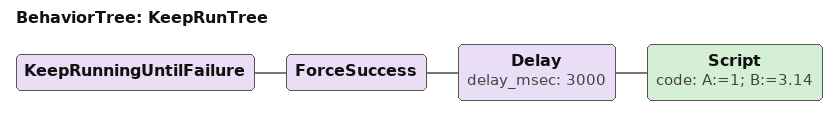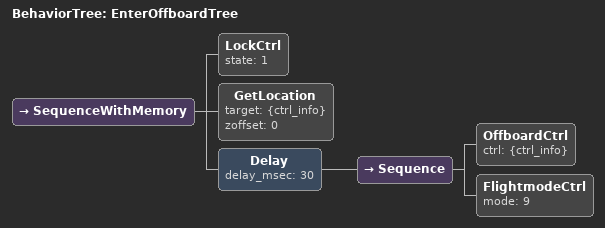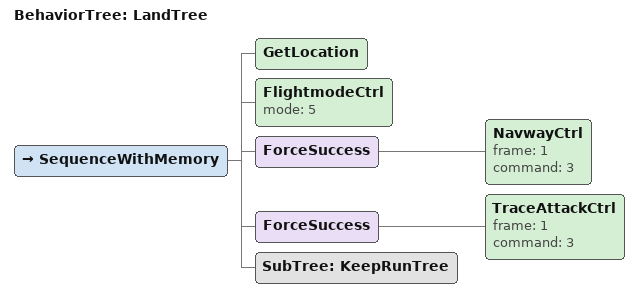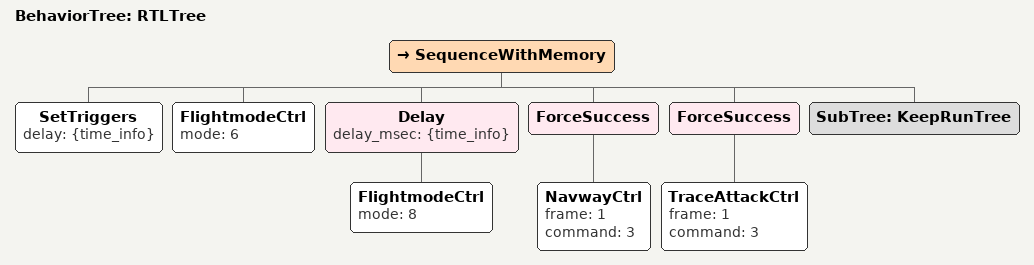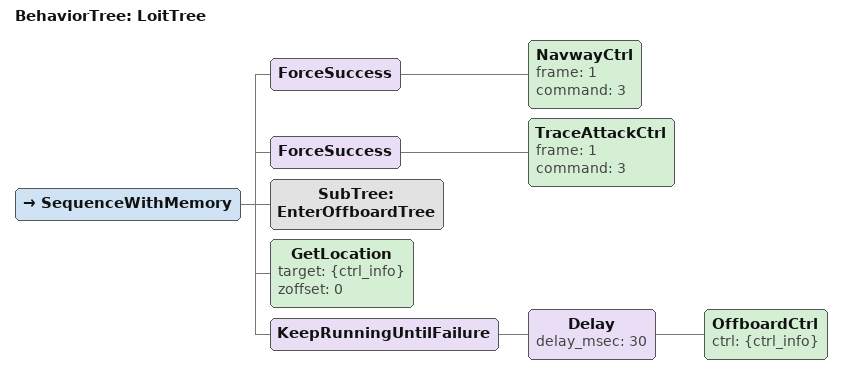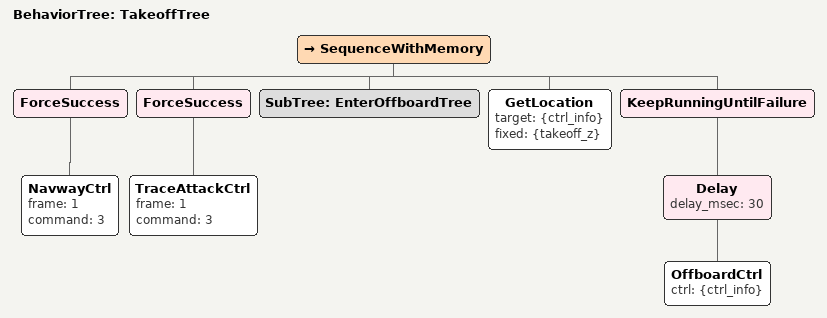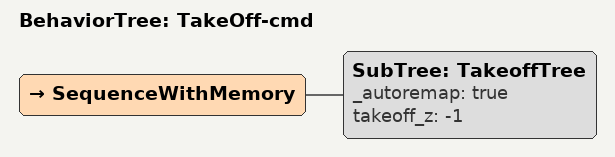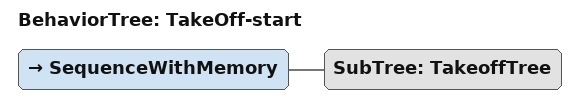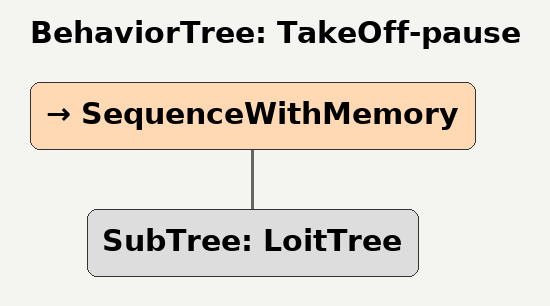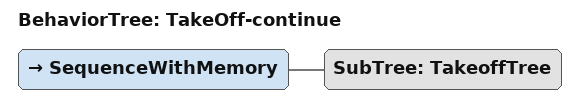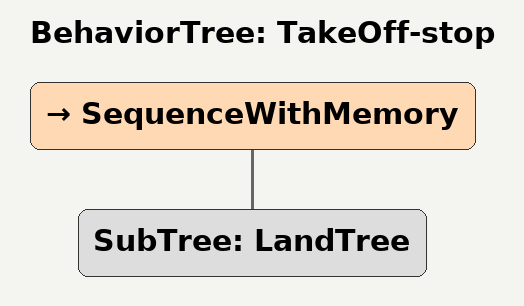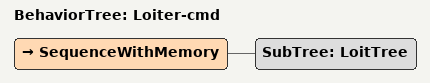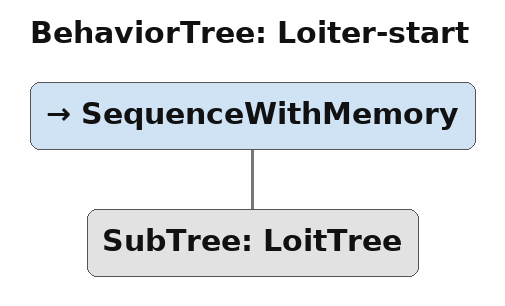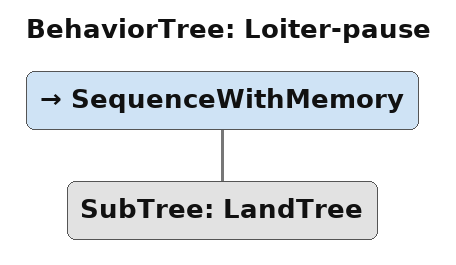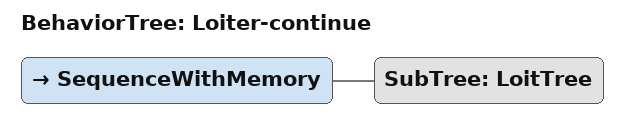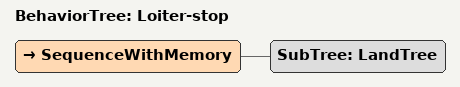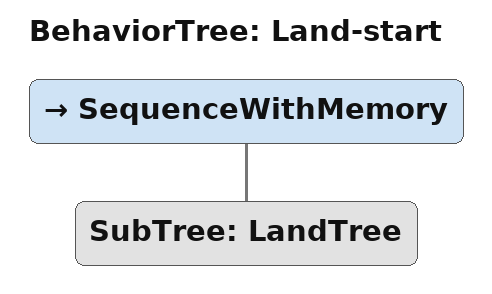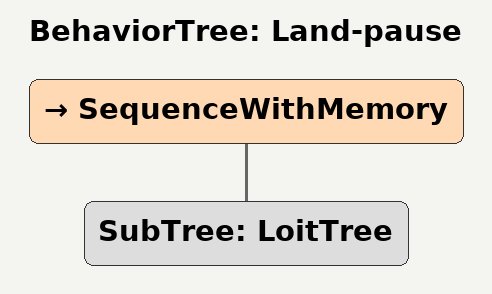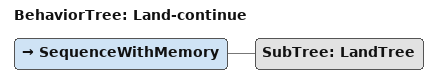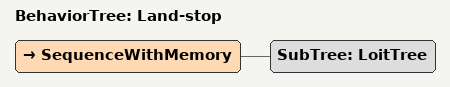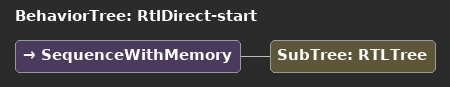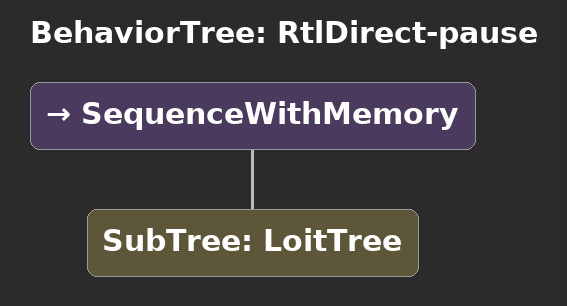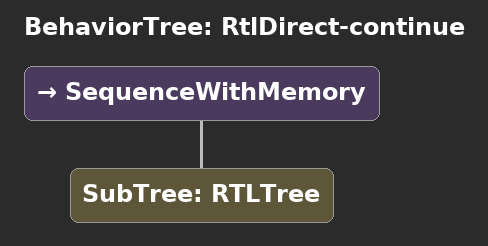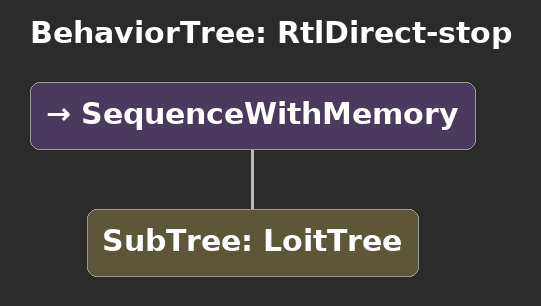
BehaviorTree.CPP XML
<root BTCPP_format="4">

     <BehaviorTree ID="KeepRunTree">
        <KeepRunningUntilFailure>
            <ForceSuccess>
		        <Delay delay_msec="3000">
			        <Script code=" A:=1; B:=3.14 " />
		        </Delay>
	        </ForceSuccess>
	</KeepRunningUntilFailure>
    </BehaviorTree>

    <BehaviorTree ID="EnterOffboardTree">
        <SequenceWithMemory>
            <LockCtrl state="1" />
            <GetLocation target="{ctrl_info}" zoffset="0"/>
            <Delay delay_msec="30">
                <Sequence>
                    <OffboardCtrl ctrl="{ctrl_info}"/>
                    <FlightmodeCtrl mode="9" />
                </Sequence>
            </Delay>
        </SequenceWithMemory>
    </BehaviorTree>

    <BehaviorTree ID="LandTree">
        <SequenceWithMemory>

        <GetLocation />
        <FlightmodeCtrl mode="5" />
        <ForceSuccess>
            <NavwayCtrl frame="1" command="3"/>
        </ForceSuccess>
        <ForceSuccess>
            <TraceAttackCtrl frame="1" command="3" />
        </ForceSuccess>
        <SubTree ID="KeepRunTree" />
        </SequenceWithMemory>
    </BehaviorTree>

    <BehaviorTree ID="RTLTree">
       <SequenceWithMemory>
       <SetTriggers delay="{time_info}" />

       <FlightmodeCtrl mode="6" />

       <Delay delay_msec="{time_info}">
           <FlightmodeCtrl mode="8" />
       </Delay>

         <ForceSuccess>
            <NavwayCtrl frame="1" command="3"/>
        </ForceSuccess>
        <ForceSuccess>
            <TraceAttackCtrl frame="1" command="3" />
        </ForceSuccess>
        <SubTree ID="KeepRunTree" />
        </SequenceWithMemory>
    </BehaviorTree>

    <BehaviorTree ID="LoitTree">
        <SequenceWithMemory>
        <ForceSuccess>
            <NavwayCtrl frame="1" command="3"/>
        </ForceSuccess>
        <ForceSuccess>
            <TraceAttackCtrl frame="1" command="3" />
        </ForceSuccess>

         <SubTree ID="EnterOffboardTree" />
            <GetLocation target="{ctrl_info}" zoffset="0"/>
            <KeepRunningUntilFailure>
                <Delay delay_msec="30">
                    <OffboardCtrl ctrl="{ctrl_info}"/>
                </Delay>
            </KeepRunningUntilFailure>
        </SequenceWithMemory>
    </BehaviorTree>

    <BehaviorTree ID="TakeoffTree">
    <SequenceWithMemory>
    	<ForceSuccess>
            <NavwayCtrl frame="1" command="3"/>
        </ForceSuccess>
        <ForceSuccess>
            <TraceAttackCtrl frame="1" command="3" />
        </ForceSuccess>
    	<SubTree ID="EnterOffboardTree" />
	<GetLocation target="{ctrl_info}" fixed="{takeoff_z}"/>

	<KeepRunningUntilFailure>
		<Delay delay_msec="30">
			<OffboardCtrl ctrl="{ctrl_info}"/>
		</Delay>
	</KeepRunningUntilFailure>

    </SequenceWithMemory>
    </BehaviorTree>

    <BehaviorTree ID="TakeOff-cmd">
    <SequenceWithMemory>
        <SubTree ID="TakeoffTree"  _autoremap="true" takeoff_z="-1"/>
    </SequenceWithMemory>
    </BehaviorTree>

    <BehaviorTree ID="TakeOff-start">
    <SequenceWithMemory>
        <SubTree ID="TakeoffTree" />
    </SequenceWithMemory>
    </BehaviorTree>

    <BehaviorTree ID="TakeOff-pause">
    <SequenceWithMemory>
        <SubTree ID="LoitTree" />
    </SequenceWithMemory>
    </BehaviorTree>

    <BehaviorTree ID="TakeOff-continue">
    <SequenceWithMemory>
        <SubTree ID="TakeoffTree" />
    </SequenceWithMemory>
    </BehaviorTree>

    <BehaviorTree ID="TakeOff-stop">
    <SequenceWithMemory>
        <SubTree ID="LandTree" />
    </SequenceWithMemory>
    </BehaviorTree>

    <BehaviorTree ID="Loiter-cmd">
    <SequenceWithMemory>
        <SubTree ID="LoitTree" />
    </SequenceWithMemory>
    </BehaviorTree>

    <BehaviorTree ID="Loiter-start">
    <SequenceWithMemory>
        <SubTree ID="LoitTree" />
    </SequenceWithMemory>
    </BehaviorTree>

    <BehaviorTree ID="Loiter-pause">
    <SequenceWithMemory>
        <SubTree ID="LandTree" />
    </SequenceWithMemory>
    </BehaviorTree>

    <BehaviorTree ID="Loiter-continue">
    <SequenceWithMemory>
        <SubTree ID="LoitTree" />
    </SequenceWithMemory>
    </BehaviorTree>

    <BehaviorTree ID="Loiter-stop">
    <SequenceWithMemory>
        <SubTree ID="LandTree" />
    </SequenceWithMemory>
    </BehaviorTree>

    <BehaviorTree ID="Land-start">
    <SequenceWithMemory>
        <SubTree ID="LandTree" />
    </SequenceWithMemory>
    </BehaviorTree>

    <BehaviorTree ID="Land-pause">
    <SequenceWithMemory>
        <SubTree ID="LoitTree" />
    </SequenceWithMemory>
    </BehaviorTree>

    <BehaviorTree ID="Land-continue">
    <SequenceWithMemory>
        <SubTree ID="LandTree" />
    </SequenceWithMemory>
    </BehaviorTree>

    <BehaviorTree ID="Land-stop">
    <SequenceWithMemory>
        <SubTree ID="LoitTree" />
    </SequenceWithMemory>
    </BehaviorTree>

    <BehaviorTree ID="RtlDirect-start">
    <SequenceWithMemory>
        <SubTree ID="RTLTree" />
    </SequenceWithMemory>
    </BehaviorTree>

    <BehaviorTree ID="RtlDirect-pause">
    <SequenceWithMemory>
        <SubTree ID="LoitTree" />
    </SequenceWithMemory>
    </BehaviorTree>

    <BehaviorTree ID="RtlDirect-continue">
    <SequenceWithMemory>
        <SubTree ID="RTLTree" />
    </SequenceWithMemory>
    </BehaviorTree>

    <BehaviorTree ID="RtlDirect-stop">
    <SequenceWithMemory>
        <SubTree ID="LoitTree" />
    </SequenceWithMemory>
    </BehaviorTree>

</root>
